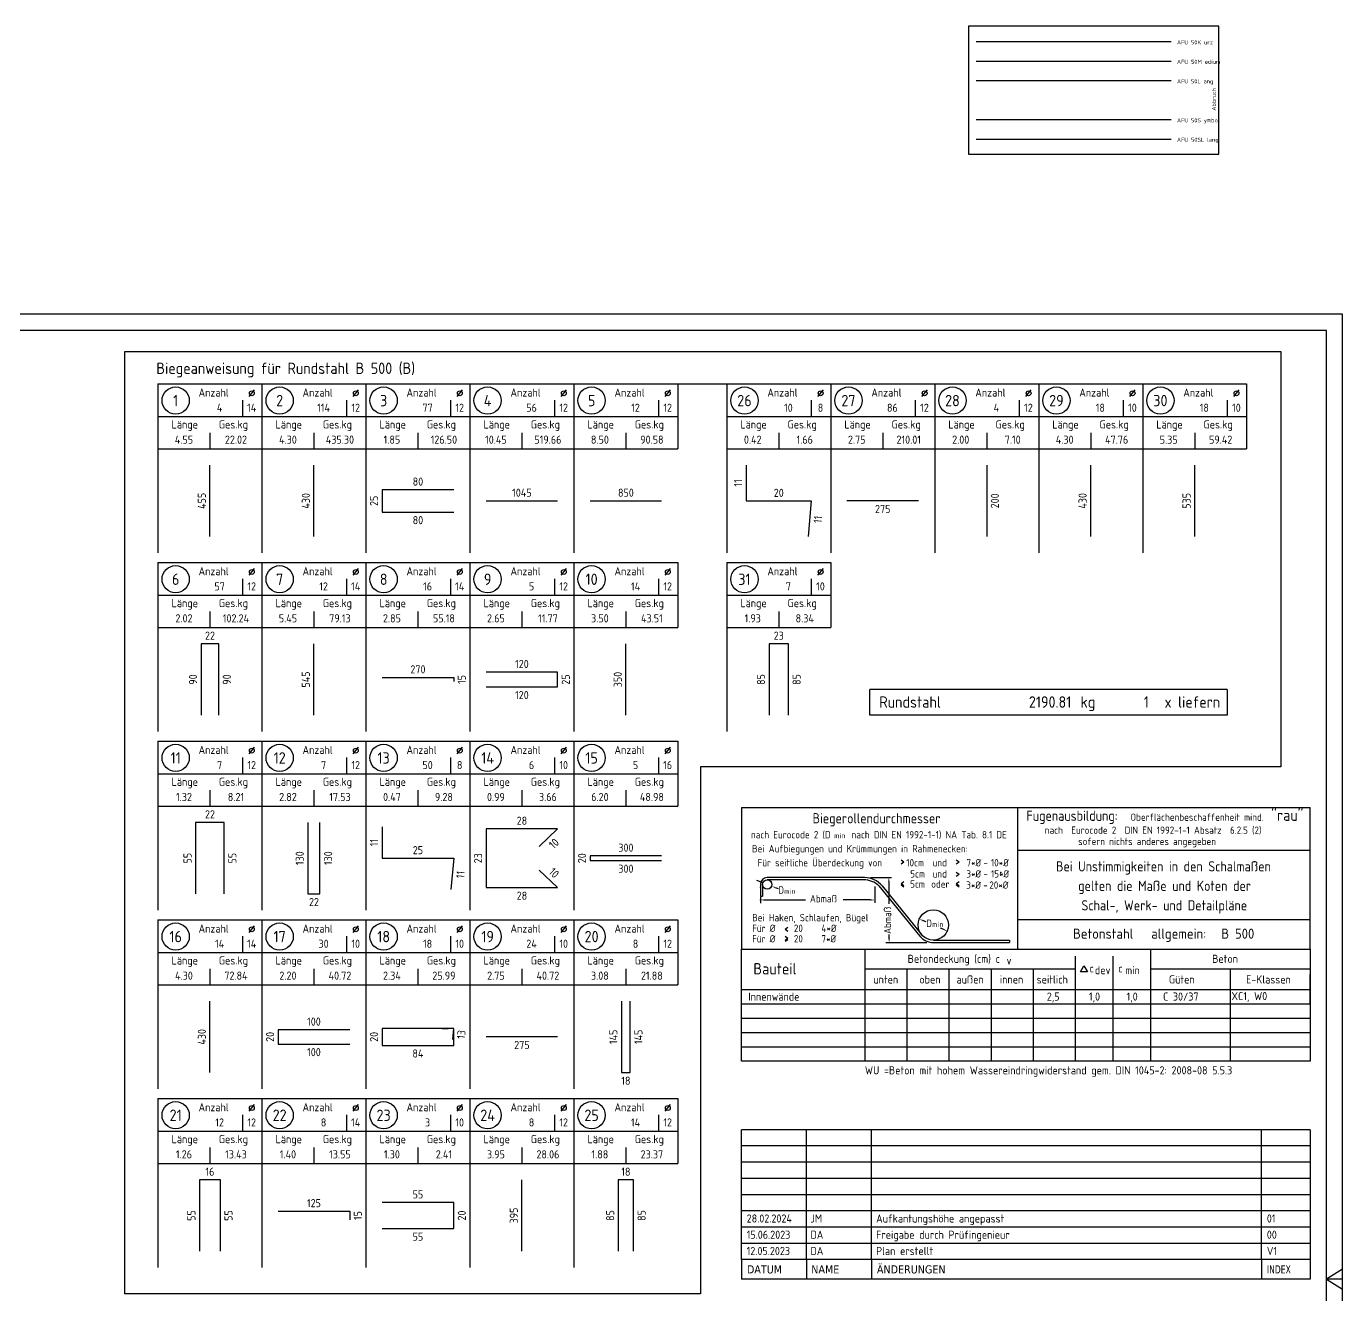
# Model space of a CAD drawing. Extents: x 47.9 to 117.4, y 46.1 to 80.4.
# Drawn here: x 79.15 to 99.41, y 60.66 to 80.19 of the extents above; entities that cross this region are included whole.
import ezdxf
from ezdxf.enums import TextEntityAlignment as Align

# ---------------------------------------------------------------- set-up
doc = ezdxf.new("R2010")
doc.units = 0
doc.header["$LTSCALE"] = 0.5
doc.linetypes.add('AUSGEZOGEN', pattern=[1000.01, 1000, 0.01])
for name, color, linetype in [('AFU', 7, 'Continuous'), ('BET-ANS', 7, 'Continuous'), ('RAHMEN', 7, 'Continuous'), ('RND', 7, 'Continuous'), ('RND_BILD', 7, 'Continuous'), ('STEMPEL', 7, 'Continuous'), ('TEXT', 7, 'Continuous')]:
    doc.layers.add(name, color=color, linetype=linetype)
doc.layers.add('NOPLOT', color=7, linetype='Continuous', plot=False)
doc.styles.add('helv', font='tahoma.ttf')
doc.styles.add('txt', font='isocp.shx')
doc.linetypes.add('ABBRUCH', pattern='A,0.15,-0.15,["x",Standard,S=0.07,R=0,X=-0.1,Y=-0.0238],-0.005', length=0.305)
doc.linetypes.add('AFU_50K', pattern='A,0.15,["/",Standard,S=0.2,R=0,X=-0.01,Y=-0.1],0.07,["/",Standard,S=0.2,R=0,X=-0.01,Y=-0.1],0.15', length=0.37)
doc.linetypes.add('AFU_50L', pattern='A,0.75,["/",Standard,S=0.2,R=0,X=-0.01,Y=-0.1],0.07,["/",Standard,S=0.2,R=0,X=-0.01,Y=-0.1],0.75', length=1.57)
doc.linetypes.add('AFU_50M', pattern='A,0.45,["/",Standard,S=0.2,R=0,X=-0.01,Y=-0.1],0.07,["/",Standard,S=0.2,R=0,X=-0.01,Y=-0.1],0.45', length=0.97)
doc.linetypes.add('AFU_50S', pattern='A,0,-0.15,["/",Standard,S=0.2,R=0,X=-0.01,Y=-0.1],0,-0.07,["/",Standard,S=0.2,R=0,X=-0.01,Y=-0.1],-0.15', length=0.37)
doc.linetypes.add('AFU_50SL', pattern='A,0,-0.75,["/",Standard,S=0.2,R=0,X=-0.01,Y=-0.1],0,-0.07,["/",Standard,S=0.2,R=0,X=-0.01,Y=-0.1],-0.75', length=1.57)

# ---------------------------------------------------------------- blocks, each defined once
blk = doc.blocks.new('Plankopf-ER')
at = {"layer": 'RAHMEN', "color": 7, "linetype": 'Continuous'}
for p, q in [((-0.5, 4.6), (-18, 4.6)), ((-18, 4.1), (-18, 4.6)), ((-16, 4.1), (-16, 4.6)), ((-14, 4.1), (-14, 4.6)), ((-2, 4.1), (-2, 4.6)), ((-0.5, 4.6), (-0.5, 4.1)), ((-0.5, 4.1), (-18, 4.1)), ((-18, 3.6), (-18, 4.1)), ((-16, 3.6), (-16, 4.1)), ((-14, 3.6), (-14, 4.1)), ((-2, 3.6), (-2, 4.1)), ((-0.5, 4.1), (-0.5, 3.6)), ((-0.5, 3.6), (-18, 3.6)), ((-18, 3.1), (-18, 3.6)), ((-16, 3.1), (-16, 3.6)), ((-14, 3.1), (-14, 3.6)), ((-2, 3.1), (-2, 3.6)), ((-0.5, 3.6), (-0.5, 3.1)), ((-0.5, 3.1), (-18, 3.1)), ((-18, 2.6), (-18, 3.1)), ((-16, 2.6), (-16, 3.1)), ((-14, 2.6), (-14, 3.1)), ((-2, 2.6), (-2, 3.1)), ((-0.5, 3.1), (-0.5, 2.6)), ((-0.5, 2.6), (-18, 2.6)), ((-18, 2.1), (-18, 2.6)), ((-16, 2.1), (-16, 2.6)), ((-14, 2.1), (-14, 2.6)), ((-2, 2.1), (-2, 2.6)), ((-0.5, 2.6), (-0.5, 2.1)), ((-0.5, 2.1), (-18, 2.1)), ((-18, 1.6), (-18, 2.1)), ((-16, 1.6), (-16, 2.1)), ((-14, 1.6), (-14, 2.1)), ((-2, 1.6), (-2, 2.1)), ((-0.5, 2.1), (-0.5, 1.6)), ((-0.5, 1.6), (-18, 1.6)), ((-18, 1.1), (-18, 1.6)), ((-16, 1.1), (-16, 1.6)), ((-14, 1.1), (-14, 1.6)), ((-2, 1.1), (-2, 1.6)), ((-0.5, 1.6), (-0.5, 1.1)), ((-0.5, 1.1), (-18, 1.1)), ((-18, 0.6), (-18, 1.1)), ((-16, 0.6), (-16, 1.1)), ((-14, 0.6), (-14, 1.1)), ((-2, 0.6), (-2, 1.1)), ((-0.5, 1.1), (-0.5, 0.6)), ((-0.5, 0.6), (-18, 0.6)), ((-18, 0.6), (-18, 0)), ((-16, 0.6), (-16, 0)), ((-14, 0.6), (-14, 0)), ((-2, 0.6), (-2, 0)), ((-0.5, 0.6), (-0.5, 0)), ((-0.5, 0), (-18, 0))]:
    blk.add_line(p, q, dxfattribs=at)
at = {"layer": 'RAHMEN', "color": 7, "linetype": 'Continuous', "style": 'txt'}
for tag, p in [('INDEX-D8', (-17.841, 4.242)), ('INDEX-N8', (-15.876, 4.242)), ('INDEX-X8', (-13.857, 4.242)), ('INDEX8', (-1.833, 4.242)), ('INDEX-D7', (-17.841, 3.742)), ('INDEX-N7', (-15.876, 3.742)), ('INDEX-X7', (-13.857, 3.742)), ('INDEX7', (-1.833, 3.742)), ('INDEX-D6', (-17.841, 3.242)), ('INDEX-N6', (-15.876, 3.242)), ('INDEX-X6', (-13.857, 3.242)), ('INDEX6', (-1.833, 3.242)), ('INDEX-D5', (-17.841, 2.742)), ('INDEX-N5', (-15.876, 2.742)), ('INDEX-X5', (-13.857, 2.742)), ('INDEX5', (-1.833, 2.742)), ('INDEX-D4', (-17.841, 2.242)), ('INDEX-N4', (-15.876, 2.242)), ('INDEX-X4', (-13.857, 2.242)), ('INDEX4', (-1.833, 2.242)), ('INDEX-D3', (-17.841, 1.742)), ('INDEX-N3', (-15.876, 1.742)), ('INDEX-X3', (-13.857, 1.742)), ('INDEX3', (-1.833, 1.742)), ('INDEX-D2', (-17.841, 1.242)), ('INDEX-N2', (-15.876, 1.242)), ('INDEX-X2', (-13.857, 1.242)), ('INDEX2', (-1.833, 1.242)), ('INDEX-D1', (-17.841, 0.742)), ('INDEX-N1', (-15.876, 0.742)), ('INDEX-X1', (-13.857, 0.742)), ('INDEX1', (-1.833, 0.742))]:
    blk.add_attdef(tag, p, '', height=0.25, dxfattribs=at)
at = {"layer": 'STEMPEL', "color": 7, "linetype": 'Continuous', "style": 'helv'}
for s, p in [('DATUM', (-17.833, 0.176)), ('NAME', (-15.853, 0.176)), ('ÄNDERUNGEN', (-13.833, 0.176))]:
    blk.add_text(s, height=0.25, dxfattribs=at).set_placement(p)
at = {"layer": 'STEMPEL', "color": 7, "linetype": 'Continuous', "style": 'helv', "width": 0.8}
blk.add_text('INDEX', height=0.25, dxfattribs=at).set_placement((-1.833, 0.176))
blk = doc.blocks.new('A1-19-0')
at = {"layer": 'RAHMEN'}
for p, q in [((103.1, 59.4), (0, 59.4)), ((103.1, 0), (103.1, 59.4))]:
    blk.add_line(p, q, dxfattribs=at)
at = {"layer": 'RAHMEN', "color": 5}
for p, q in [((102.6, 58.9), (2, 58.9)), ((102.6, 0.5), (102.6, 58.9))]:
    blk.add_line(p, q, dxfattribs=at)
at = {"layer": 'RAHMEN', "color": 7, "linetype": 'Continuous'}
for p, q in [((103.1, 30.01), (102.6, 29.7)), ((102.6, 29.7), (103.1, 29.39))]:
    blk.add_line(p, q, dxfattribs=at)
blk = doc.blocks.new('RND_LIS2')
at = {"layer": 'RND', "color": 3, "linetype": 'Continuous'}
for p, q in [((0, 0), (0, -5.2)), ((0, 0), (3.2, 0)), ((3.2, 0), (3.2, -2)), ((2.6, -0.503), (2.6, -1)), ((0, -1), (3.2, -1)), ((1.6, -1.503), (1.6, -2)), ((0, -2), (3.2, -2))]:
    blk.add_line(p, q, dxfattribs=at)
at = {"layer": 'RND', "color": 7, "linetype": 'Continuous'}
blk.add_line((2.805, -0.39), (2.973, -0.186), dxfattribs=at)
at = {"layer": 'RND', "color": 1, "linetype": 'Continuous'}
blk.add_circle((0.545, -0.513), 0.42, dxfattribs=at)
at = {"layer": 'RND', "color": 7, "linetype": 'Continuous'}
blk.add_circle((2.889, -0.288), 0.075, dxfattribs=at)
at = {"layer": 'RND', "color": 7, "linetype": 'Continuous', "style": 'txt'}
for s, p in [('Anzahl', (1.249, -0.391)), ('Länge', (0.42, -1.373)), ('Ges.kg', (1.872, -1.373))]:
    blk.add_text(s, height=0.25, dxfattribs=at).set_placement(p)
at = {"layer": 'RND', "color": 1, "linetype": 'Continuous', "style": 'txt'}
blk.add_attdef('POS1', text='', height=0.35, dxfattribs=at).set_placement((0.545, -0.513), align=Align.MIDDLE)
at = {"layer": 'RND', "color": 7, "linetype": 'Continuous', "style": 'txt'}
for tag, p in [('STK1', (1.897, -0.859)), ('DS1', (2.885, -0.859)), ('LANG1', (0.8, -1.841)), ('GEW', (2.4, -1.841))]:
    blk.add_attdef(tag, text='', height=0.25, dxfattribs=at).set_placement(p, align=Align.CENTER)
blk = doc.blocks.new('RND_SUM')
at = {"layer": 'RND', "color": 5, "linetype": 'Continuous'}
for p, q in [((0, 0), (0, 0.8)), ((11, 0.8), (0, 0.8)), ((11, 0.8), (11, 0)), ((11, 0), (0, 0))]:
    blk.add_line(p, q, dxfattribs=at)
at = {"layer": 'RND', "color": 1, "linetype": 'Continuous', "style": 'txt'}
for s, p in [('Rundstahl', (0.292, 0.235)), ('kg', (6.483, 0.235))]:
    blk.add_text(s, height=0.35, dxfattribs=at).set_placement(p)
blk.add_text('x liefern', height=0.35, dxfattribs=at).set_placement((10.784, 0.235), align=Align.RIGHT)
for tag, p in [('RND-S', (6.203, 0.235)), ('RND-Z', (8.59, 0.235))]:
    blk.add_attdef(tag, text='', height=0.35, dxfattribs=at).set_placement(p, align=Align.RIGHT)

msp = doc.modelspace()

# ---------------------------------------------------------------- linework, layer by layer
at = {"layer": 'AFU', "color": 8, "linetype": 'AFU_50K'}
msp.add_line((96.765, 79.946), (93.765, 79.946), dxfattribs=at)
at = {"layer": 'AFU', "color": 8, "linetype": 'AFU_50M'}
msp.add_line((96.765, 79.646), (93.765, 79.646), dxfattribs=at)
at = {"layer": 'AFU', "color": 8, "linetype": 'AFU_50L'}
msp.add_line((96.765, 79.346), (93.765, 79.346), dxfattribs=at)
at = {"layer": 'AFU', "color": 8, "linetype": 'AFU_50S'}
msp.add_line((96.765, 78.746), (93.765, 78.746), dxfattribs=at)
at = {"layer": 'AFU', "color": 8, "linetype": 'AFU_50SL'}
msp.add_line((96.765, 78.446), (93.765, 78.446), dxfattribs=at)
at = {"layer": 'AFU', "color": 8, "linetype": 'ABBRUCH'}
msp.add_lwpolyline([(93.646, 78.22), (97.501, 78.22), (97.501, 80.187), (93.646, 80.187)], close=True, dxfattribs=at)
at = {"layer": 'NOPLOT', "color": 191, "linetype": 'AUSGEZOGEN'}
msp.add_line((89.176, 74.683), (89.928, 74.683), dxfattribs=at)
at = {"layer": 'RAHMEN', "color": 5, "linetype": 'Continuous'}
for p, q in [((90.155, 68.163), (98.905, 68.163)), ((90.155, 68.163), (90.155, 65.984)), ((94.405, 65.984), (94.405, 68.163)), ((98.905, 65.984), (98.905, 68.163)), ((98.905, 65.13), (98.905, 65.593))]:
    msp.add_line(p, q, dxfattribs=at)
at = {"layer": 'RAHMEN', "color": 7, "linetype": 'AUSGEZOGEN'}
for p, q in [((94.405, 67.505), (98.905, 67.505)), ((92.653, 67.32), (92.61, 67.351)), ((92.653, 67.32), (92.61, 67.29)), ((93.503, 67.32), (93.46, 67.351)), ((93.503, 67.32), (93.46, 67.29)), ((93.504, 67.13), (93.46, 67.161)), ((93.504, 67.13), (93.46, 67.1)), ((92.61, 66.992), (92.653, 67.023)), ((92.61, 66.992), (92.653, 66.962)), ((92.61, 66.973), (92.653, 66.942)), ((93.46, 66.992), (93.503, 67.023)), ((93.46, 66.992), (93.503, 66.962)), ((93.46, 66.973), (93.503, 66.942)), ((94.405, 66.441), (98.905, 66.441)), ((90.825, 66.289), (90.868, 66.32)), ((90.825, 66.289), (90.868, 66.259)), ((90.868, 66.149), (90.825, 66.179)), ((90.868, 66.149), (90.825, 66.118)), ((90.868, 66.129), (90.825, 66.099)), ((90.155, 65.361), (98.905, 65.361)), ((90.155, 65.141), (98.905, 65.141)), ((90.155, 64.921), (98.905, 64.921)), ((90.155, 64.701), (98.905, 64.701)), ((90.155, 64.481), (98.905, 64.481))]:
    msp.add_line(p, q, dxfattribs=at)
at = {"layer": 'RAHMEN', "color": 7, "linetype": 'Continuous'}
for p, q in [((92.047, 67.085), (90.551, 67.085)), ((92.034, 67.049), (90.551, 67.049)), ((92.138, 67.088), (92.464, 67.088)), ((90.485, 67.004), (90.392, 67.04)), ((90.445, 66.978), (90.445, 66.801)), ((90.48, 66.978), (90.48, 66.801)), ((90.671, 66.933), (90.718, 66.915)), ((92.205, 66.949), (92.205, 66.695)), ((92.269, 66.96), (92.899, 66.185)), ((92.318, 66.956), (92.924, 66.21)), ((92.422, 67.021), (92.422, 66.68)), ((90.445, 66.801), (90.48, 66.801)), ((90.445, 66.79), (90.445, 66.689)), ((90.512, 66.74), (91.14, 66.74)), ((92.137, 66.74), (91.719, 66.74)), ((92.996, 66.402), (92.953, 66.421)), ((93.259, 66.289), (93.218, 66.307)), ((92.375, 66.083), (93.009, 66.083)), ((92.426, 66.15), (92.426, 66.209)), ((93.109, 66.121), (94.278, 66.12)), ((93.109, 66.085), (94.278, 66.085)), ((94.278, 66.12), (94.278, 66.085)), ((92.056, 64.287), (92.056, 65.984)), ((95.295, 64.261), (95.295, 65.874)), ((95.874, 64.261), (95.874, 65.874)), ((96.454, 64.261), (96.454, 65.984)), ((92.704, 64.261), (92.704, 65.682)), ((93.352, 64.261), (93.352, 65.682)), ((94, 64.261), (94, 65.682)), ((94.647, 64.261), (94.647, 65.682)), ((97.68, 64.261), (97.68, 65.682)), ((92.056, 64.261), (92.056, 65.361)), ((95.295, 64.261), (95.295, 65.361)), ((99.405, 60.904), (99.155, 60.904))]:
    msp.add_line(p, q, dxfattribs=at)
at = {"layer": 'RAHMEN', "color": 1, "linetype": 'Continuous'}
for p, q in [((92.056, 65.682), (95.295, 65.682)), ((96.454, 65.682), (98.905, 65.682))]:
    msp.add_line(p, q, dxfattribs=at)
at = {"layer": 'RAHMEN', "color": 5, "linetype": 'AUSGEZOGEN'}
msp.add_lwpolyline([(90.155, 65.984), (98.905, 65.984), (98.905, 64.261), (90.155, 64.261)], close=True, dxfattribs=at)
at = {"layer": 'RAHMEN', "color": 1, "linetype": 'Continuous'}
msp.add_lwpolyline([(95.424, 65.726), (95.478, 65.632), (95.369, 65.632)], close=True, dxfattribs=at)
at = {"layer": 'RAHMEN', "color": 7, "linetype": 'Continuous'}
for centre, radius in [((90.551, 66.978), 0.0709), ((93.106, 66.355), 0.234)]:
    msp.add_circle(centre, radius, dxfattribs=at)
for centre, radius, start, end in [((90.551, 66.978), 0.106, 90, 180), ((92.034, 66.695), 0.354, 48.4107, 90), ((92.047, 66.736), 0.349, 39.0956, 90), ((93.109, 66.355), 0.27, 219.0956, 270)]:
    msp.add_arc(centre, radius, start, end, dxfattribs=at)
for p in [(94.143, 67.165), (90.445, 66.937), (90.445, 66.74), (92.891, 66.448), (93.32, 66.262)]:
    msp.add_point(p, dxfattribs=at)
for points in [[(92.433, 67.021), (92.411, 67.021), (92.422, 67.088)], [(90.433, 67.015), (90.439, 67.031), (90.485, 67.004)], [(90.668, 66.925), (90.674, 66.941), (90.622, 66.951)], [(90.512, 66.729), (90.512, 66.751), (90.445, 66.74)], [(92.137, 66.729), (92.137, 66.751), (92.205, 66.74)], [(92.948, 66.411), (92.957, 66.431), (92.891, 66.448)], [(93.254, 66.279), (93.263, 66.299), (93.32, 66.262)], [(92.438, 66.15), (92.415, 66.15), (92.426, 66.083)]]:
    msp.add_solid(points, dxfattribs=at)
at = {"layer": 'RND', "color": 1, "linetype": 'AUSGEZOGEN'}
msp.add_lwpolyline([(89.522, 60.676), (80.667, 60.676), (80.667, 75.182), (98.456, 75.182), (98.456, 68.789), (89.522, 68.789)], close=True, dxfattribs=at)
at = {"layer": 'RND_BILD', "color": 1, "linetype": 'AUSGEZOGEN'}
for points in [[(81.976, 72.333), (81.976, 73.433)], [(83.576, 72.333), (83.576, 73.433)], [(90.227, 73.433), (90.227, 72.882), (91.229, 72.882), (91.181, 72.333)], [(93.928, 73.433), (93.928, 72.333)], [(95.528, 72.333), (95.528, 73.433)], [(97.128, 72.333), (97.128, 73.433)], [(85.726, 73.055), (84.626, 73.055), (84.626, 72.711), (85.726, 72.711)], [(86.226, 72.883), (87.326, 72.883)], [(87.826, 72.883), (88.926, 72.883)], [(92.878, 72.883), (91.778, 72.883)], [(82.11, 69.583), (82.11, 70.683), (81.841, 70.683), (81.841, 69.583)], [(83.576, 69.583), (83.576, 70.683)], [(88.376, 69.583), (88.376, 70.683)], [(90.877, 69.583), (90.877, 70.683), (90.579, 70.683), (90.579, 69.583)], [(84.626, 70.164), (85.726, 70.164), (85.726, 70.103)], [(86.226, 70.019), (87.326, 70.019), (87.326, 70.248), (86.226, 70.248)], [(82.196, 66.833), (82.196, 67.933), (81.756, 67.933), (81.756, 66.833)], [(83.482, 67.933), (83.482, 66.833), (83.669, 66.833), (83.669, 67.933)], [(84.626, 67.866), (84.626, 67.382), (85.726, 67.382), (85.683, 66.9)], [(87.041, 67.565), (87.326, 67.835), (86.226, 67.835), (86.226, 66.931), (87.326, 66.931), (87.043, 67.199)], [(88.926, 67.42), (87.826, 67.42), (87.826, 67.347), (88.926, 67.347)], [(81.976, 64.083), (81.976, 65.183)], [(88.307, 65.183), (88.307, 64.083), (88.444, 64.083), (88.444, 65.183)], [(84.126, 64.743), (83.026, 64.743), (83.026, 64.523), (84.126, 64.523)], [(85.711, 64.595), (85.726, 64.764), (84.626, 64.764), (84.626, 64.502), (85.726, 64.502), (85.726, 64.764), (85.556, 64.749)], [(87.326, 64.633), (86.226, 64.633)], [(82.136, 61.333), (82.136, 62.433), (81.816, 62.433), (81.816, 61.333)], [(86.776, 61.333), (86.776, 62.433)], [(88.492, 61.333), (88.492, 62.433), (88.259, 62.433), (88.259, 61.333)], [(84.626, 61.683), (85.726, 61.683), (85.726, 62.083), (84.626, 62.083)], [(83.026, 61.949), (84.126, 61.949), (84.126, 61.817)]]:
    msp.add_lwpolyline(points, dxfattribs=at)

# ---------------------------------------------------------------- block references
at = {"layer": 'BET-ANS', "xscale": 0.5, "yscale": 0.5, "zscale": 0.5}
msp.add_blockref('Plankopf-ER', (99.155, 60.904), dxfattribs=at).add_auto_attribs({'INDEX1': 'V1', 'INDEX-N1': 'DA', 'INDEX-D1': '12.05.2023', 'INDEX-X1': 'Plan erstellt', 'INDEX2': '00', 'INDEX-N2': 'DA', 'INDEX-D2': '15.06.2023', 'INDEX-X2': 'Freigabe durch Prüfingenieur', 'INDEX3': '01', 'INDEX-N3': 'JM', 'INDEX-D3': '28.02.2024', 'INDEX-X3': 'Aufkantungshöhe angepasst'})
at = {"layer": 'RAHMEN', "color": 5, "linetype": 'AUSGEZOGEN', "xscale": 0.5, "yscale": 0.5, "zscale": 0.5}
msp.add_blockref('A1-19-0', (47.855, 46.054), dxfattribs=at)
at = {"layer": 'RND_BILD', "color": 6, "linetype": 'AUSGEZOGEN', "xscale": 0.5, "yscale": 0.5, "zscale": 0.5}
for p, values in [((81.176, 74.683), {'POS1': '1', 'STK1': '4', 'DS1': '14', 'LANG1': '4.55', 'GEW': '22.02'}), ((81.176, 63.683), {'POS1': '21', 'STK1': '12', 'DS1': '12', 'LANG1': '1.26', 'GEW': '13.43'})]:
    msp.add_blockref('RND_LIS2', p, dxfattribs=at).add_auto_attribs(values)
at = {"layer": 'RND_BILD', "color": 7, "linetype": 'AUSGEZOGEN', "xscale": 0.5, "yscale": 0.5, "zscale": 0.5}
for name, p, values in [('RND_LIS2', (82.776, 74.683), {'POS1': '2', 'STK1': '114', 'DS1': '12', 'LANG1': '4.30', 'GEW': '435.30'}), ('RND_LIS2', (84.376, 74.683), {'POS1': '3', 'STK1': '77', 'DS1': '12', 'LANG1': '1.85', 'GEW': '126.50'}), ('RND_LIS2', (85.976, 74.683), {'POS1': '4', 'STK1': '56', 'DS1': '12', 'LANG1': '10.45', 'GEW': '519.66'}), ('RND_LIS2', (87.576, 74.683), {'POS1': '5', 'STK1': '12', 'DS1': '12', 'LANG1': '8.50', 'GEW': '90.58'}), ('RND_LIS2', (89.928, 74.683), {'POS1': '26', 'STK1': '10', 'DS1': '8', 'LANG1': '0.42', 'GEW': '1.66'}), ('RND_LIS2', (91.528, 74.683), {'POS1': '27', 'STK1': '86', 'DS1': '12', 'LANG1': '2.75', 'GEW': '210.01'}), ('RND_LIS2', (93.128, 74.683), {'POS1': '28', 'STK1': '4', 'DS1': '12', 'LANG1': '2.00', 'GEW': '7.10'}), ('RND_LIS2', (94.728, 74.683), {'POS1': '29', 'STK1': '18', 'DS1': '10', 'LANG1': '4.30', 'GEW': '47.76'}), ('RND_LIS2', (96.328, 74.683), {'POS1': '30', 'STK1': '18', 'DS1': '10', 'LANG1': '5.35', 'GEW': '59.42'}), ('RND_LIS2', (81.176, 71.933), {'POS1': '6', 'STK1': '57', 'DS1': '12', 'LANG1': '2.02', 'GEW': '102.24'}), ('RND_LIS2', (82.776, 71.933), {'POS1': '7', 'STK1': '12', 'DS1': '14', 'LANG1': '5.45', 'GEW': '79.13'}), ('RND_LIS2', (84.376, 71.933), {'POS1': '8', 'STK1': '16', 'DS1': '14', 'LANG1': '2.85', 'GEW': '55.18'}), ('RND_LIS2', (85.976, 71.933), {'POS1': '9', 'STK1': '5', 'DS1': '12', 'LANG1': '2.65', 'GEW': '11.77'}), ('RND_LIS2', (87.576, 71.933), {'POS1': '10', 'STK1': '14', 'DS1': '12', 'LANG1': '3.50', 'GEW': '43.51'}), ('RND_LIS2', (89.928, 71.933), {'POS1': '31', 'STK1': '7', 'DS1': '10', 'LANG1': '1.93', 'GEW': '8.34'}), ('RND_SUM', (92.129, 69.582), {'RND-S': '2190.81', 'RND-Z': '1'}), ('RND_LIS2', (81.176, 69.183), {'POS1': '11', 'STK1': '7', 'DS1': '12', 'LANG1': '1.32', 'GEW': '8.21'}), ('RND_LIS2', (82.776, 69.183), {'POS1': '12', 'STK1': '7', 'DS1': '12', 'LANG1': '2.82', 'GEW': '17.53'}), ('RND_LIS2', (84.376, 69.183), {'POS1': '13', 'STK1': '50', 'DS1': '8', 'LANG1': '0.47', 'GEW': '9.28'}), ('RND_LIS2', (85.976, 69.183), {'POS1': '14', 'STK1': '6', 'DS1': '10', 'LANG1': '0.99', 'GEW': '3.66'}), ('RND_LIS2', (87.576, 69.183), {'POS1': '15', 'STK1': '5', 'DS1': '16', 'LANG1': '6.20', 'GEW': '48.98'}), ('RND_LIS2', (81.176, 66.433), {'POS1': '16', 'STK1': '14', 'DS1': '14', 'LANG1': '4.30', 'GEW': '72.84'}), ('RND_LIS2', (82.776, 66.433), {'POS1': '17', 'STK1': '30', 'DS1': '10', 'LANG1': '2.20', 'GEW': '40.72'}), ('RND_LIS2', (84.376, 66.433), {'POS1': '18', 'STK1': '18', 'DS1': '10', 'LANG1': '2.34', 'GEW': '25.99'}), ('RND_LIS2', (85.976, 66.433), {'POS1': '19', 'STK1': '24', 'DS1': '10', 'LANG1': '2.75', 'GEW': '40.72'}), ('RND_LIS2', (87.576, 66.433), {'POS1': '20', 'STK1': '8', 'DS1': '12', 'LANG1': '3.08', 'GEW': '21.88'}), ('RND_LIS2', (82.776, 63.683), {'POS1': '22', 'STK1': '8', 'DS1': '14', 'LANG1': '1.40', 'GEW': '13.55'}), ('RND_LIS2', (84.376, 63.683), {'POS1': '23', 'STK1': '3', 'DS1': '10', 'LANG1': '1.30', 'GEW': '2.41'}), ('RND_LIS2', (85.976, 63.683), {'POS1': '24', 'STK1': '8', 'DS1': '12', 'LANG1': '3.95', 'GEW': '28.06'}), ('RND_LIS2', (87.576, 63.683), {'POS1': '25', 'STK1': '14', 'DS1': '12', 'LANG1': '1.88', 'GEW': '23.37'})]:
    msp.add_blockref(name, p, dxfattribs=at).add_auto_attribs(values)

# ---------------------------------------------------------------- texts
at = {"layer": 'AFU', "color": 8, "linetype": 'AFU_50K', "style": 'txt'}
msp.add_text('AFU 50K urz', height=0.0625, dxfattribs=at).set_placement((96.856, 79.909))
at = {"layer": 'AFU', "color": 8, "linetype": 'AFU_50M', "style": 'txt'}
msp.add_text('AFU 50M edium', height=0.0625, dxfattribs=at).set_placement((96.856, 79.609))
at = {"layer": 'AFU', "color": 8, "linetype": 'AFU_50L', "style": 'txt'}
msp.add_text('AFU 50L ang', height=0.0625, dxfattribs=at).set_placement((96.856, 79.309))
at = {"layer": 'AFU', "color": 8, "linetype": 'ABBRUCH', "style": 'txt'}
msp.add_text('Abbruch', height=0.0625, rotation=90, dxfattribs=at).set_placement((97.455, 78.89))
at = {"layer": 'AFU', "color": 8, "linetype": 'AFU_50S', "style": 'txt'}
msp.add_text('AFU 50S ymbol', height=0.0625, dxfattribs=at).set_placement((96.856, 78.709))
at = {"layer": 'AFU', "color": 8, "linetype": 'AFU_50SL', "style": 'txt'}
msp.add_text('AFU 50SL lang', height=0.0625, dxfattribs=at).set_placement((96.856, 78.409))
at = {"layer": 'RAHMEN', "color": 1, "linetype": 'Continuous', "style": 'txt', "width": 0.95}
for s, p in [('Biegerollendurchmesser', (92.233, 67.919)), ('Fugenausbildung:', (95.241, 67.958)), ('Bei Unstimmigkeiten in den Schalmaßen', (96.648, 67.179)), ('gelten die Maße und Koten der', (96.665, 66.879)), ('Schal-, Werk- und Detailpläne', (96.661, 66.579))]:
    msp.add_text(s, height=0.1575, dxfattribs=at).set_placement(p, align=Align.CENTER)
at = {"layer": 'RAHMEN', "color": 7, "linetype": 'Continuous', "style": 'txt'}
for s, height, p in [('Oberflächenbeschaffenheit mind.', 0.1125, (96.14, 67.958)), ('nach  Eurocode 2  DIN EN 1992-1-1 Absatz  6.2.5 (2)', 0.1125, (94.822, 67.758)), ('sofern nichts anderes angegeben', 0.1125, (95.335, 67.585)), ('Bei Aufbiegungen und Krümmungen in Rahmenecken:', 0.1125, (90.317, 67.473)), ('10cm', 0.1125, (92.69, 67.257)), ('und', 0.1125, (93.095, 67.257)), ('7*%%C', 0.1125, (93.616, 67.257)), ('-', 0.113, (93.878, 67.257)), ('10*%%C', 0.1125, (93.993, 67.257)), ('5cm', 0.1125, (92.751, 67.085)), ('und', 0.1125, (93.095, 67.085)), ('3*%%C', 0.1125, (93.615, 67.085)), ('-', 0.113, (93.876, 67.085)), ('15*%%C', 0.1125, (93.993, 67.085)), ('D', 0.113, (90.72, 66.836)), ('5cm', 0.1125, (92.75, 66.929)), ('oder', 0.1125, (93.074, 66.929)), ('3*%%C', 0.1125, (93.613, 66.913)), ('-', 0.113, (93.875, 66.913)), ('20*%%C', 0.1125, (93.968, 66.913)), ('Abmaß', 0.1125, (91.208, 66.704)), ('Bei Haken, Schlaufen, Bügel', 0.1125, (90.319, 66.412)), ('D', 0.113, (92.997, 66.325)), ('Für %%C', 0.1125, (90.319, 66.248)), ('20', 0.1125, (90.961, 66.248)), ('4*%%C', 0.1125, (91.385, 66.248)), ('Für %%C', 0.1125, (90.319, 66.086)), ('20', 0.1125, (90.961, 66.086)), ('7*%%C', 0.1125, (91.385, 66.086))]:
    msp.add_text(s, height=height, dxfattribs=at).set_placement(p)
msp.add_text('nach Eurocode 2 (D     nach DIN EN 1992-1-1) NA Tab. 8.1 DE', height=0.1125, dxfattribs=at).set_placement((92.269, 67.688), align=Align.CENTER)
msp.add_text('Für seitliche Überdeckung von', height=0.1125, dxfattribs=at).set_placement((92.318, 67.257), align=Align.RIGHT)
msp.add_text('Abmaß', height=0.1125, rotation=90, dxfattribs=at).set_placement((92.458, 66.218))
at = {"layer": 'RAHMEN', "color": 1, "linetype": 'Continuous', "style": 'txt'}
for s, height, p in [('Betonstahl', 0.1575, (95.256, 66.143)), ('allgemein:', 0.1575, (96.459, 66.143)), ('B 500 ', 0.1575, (97.538, 66.143)), ('Betondeckung (cm) c', 0.125, (92.712, 65.772)), ('v', 0.125, (94.233, 65.745)), ('Beton', 0.125, (97.398, 65.772)), ('Bauteil', 0.175, (90.338, 65.594)), ('c', 0.125, (95.51, 65.624)), ('dev', 0.125, (95.592, 65.597)), ('c', 0.125, (95.952, 65.624)), ('min', 0.125, (96.061, 65.597)), ('WU =Beton mit hohem Wassereindringwiderstand gem. DIN 1045-2: 2008-08 5.5.3', 0.125, (92.054, 64.056))]:
    msp.add_text(s, height=height, dxfattribs=at).set_placement(p)
at = {"layer": 'RND_BILD', "color": 7, "linetype": 'AUSGEZOGEN', "style": 'txt'}
for s, p in [('80', (85.176, 73.18)), ('1045', (86.776, 73.008)), ('850', (88.376, 73.008)), ('20', (90.728, 73.007)), ('275', (92.328, 72.758)), ('80', (85.176, 72.586)), ('22', (81.976, 70.808)), ('23', (90.728, 70.808)), ('270', (85.176, 70.289)), ('120', (86.776, 70.373)), ('120', (86.776, 69.894)), ('22', (81.976, 68.058)), ('28', (86.776, 67.96)), ('25', (85.176, 67.507)), ('300', (88.376, 67.545)), ('300', (88.376, 67.222)), ('28', (86.776, 66.806)), ('22', (83.576, 66.708)), ('100', (83.576, 64.868)), ('100', (83.576, 64.398)), ('84', (85.176, 64.377)), ('275', (86.776, 64.508)), ('18', (88.376, 63.958)), ('16', (81.976, 62.558)), ('18', (88.376, 62.558)), ('55', (85.176, 62.208)), ('125', (83.576, 62.074)), ('55', (85.176, 61.558))]:
    msp.add_text(s, height=0.125, dxfattribs=at).set_placement(p, align=Align.MIDDLE)
for s, rotation, p in [('11', 90, (90.102, 73.158)), ('455', 90, (81.851, 72.883)), ('430', 90, (83.451, 72.883)), ('25', 90, (84.501, 72.883)), ('200', 90, (94.053, 72.883)), ('430', 90, (95.403, 72.883)), ('535', 90, (97.003, 72.883)), ('11', 85, (91.33, 72.597)), ('90', 90, (81.716, 70.133)), ('90', 90, (82.235, 70.133)), ('545', 90, (83.451, 70.133)), ('15', 90, (85.851, 70.133)), ('25', 90, (87.451, 70.133)), ('350', 90, (88.251, 70.133)), ('85', 90, (90.454, 70.133)), ('85', 90, (91.002, 70.133)), ('11', 90, (84.501, 67.624)), ('10', 43.5161, (87.269, 67.609)), ('55', 90, (81.631, 67.383)), ('55', 90, (82.321, 67.383)), ('130', 90, (83.357, 67.383)), ('130', 90, (83.794, 67.383)), ('23', 90, (86.101, 67.383)), ('20', 90, (87.701, 67.383)), ('11', 85, (85.829, 67.13)), ('10', 316.4839, (87.27, 67.156)), ('430', 90, (81.851, 64.633)), ('20', 90, (82.901, 64.633)), ('20', 90, (84.501, 64.633)), ('13', 84.9999, (85.843, 64.669)), ('145', 90, (88.182, 64.633)), ('145', 90, (88.569, 64.633)), ('395', 90, (86.651, 61.883)), ('55', 90, (81.691, 61.883)), ('55', 90, (82.261, 61.883)), ('15', 90, (84.251, 61.883)), ('20', 90, (85.851, 61.883)), ('85', 90, (88.134, 61.883)), ('85', 90, (88.617, 61.883))]:
    msp.add_text(s, height=0.125, rotation=rotation, dxfattribs=at).set_placement(p, align=Align.MIDDLE)
at = {"layer": 'TEXT', "color": 1, "linetype": 'AUSGEZOGEN', "style": 'txt'}
msp.add_text('Biegeanweisung für Rundstahl B 500 (B)', height=0.175, dxfattribs=at).set_placement((81.151, 74.836))
at = {"layer": 'TEXT', "color": 1, "style": 'txt'}
msp.add_text('"rau"', height=0.175, dxfattribs=at).set_placement((98.305, 67.958))
at = {"layer": 'TEXT', "color": 7, "linetype": 'AUSGEZOGEN', "style": 'txt'}
for s, height, p in [('min', 0.0802, (91.579, 67.69)), ('min', 0.0802, (90.811, 66.834)), ('min', 0.0802, (93.088, 66.324)), ('unten', 0.125, (92.184, 65.454)), ('oben', 0.125, (92.892, 65.454)), ('außen', 0.125, (93.463, 65.454)), ('innen', 0.125, (94.13, 65.454)), ('seitlich', 0.125, (94.697, 65.454)), ('Güten', 0.125, (96.732, 65.454)), ('E-Klassen', 0.125, (97.919, 65.454)), ('Innenwände', 0.125, (90.26, 65.19)), ('2,5', 0.125, (94.853, 65.191)), ('1,0', 0.125, (95.501, 65.191)), ('1,0', 0.125, (96.08, 65.191)), ('C 30/37', 0.125, (96.641, 65.191)), ('XC1, W0', 0.125, (97.694, 65.198))]:
    msp.add_text(s, height=height, dxfattribs=at).set_placement(p)

doc.saveas('drawing.dxf')
